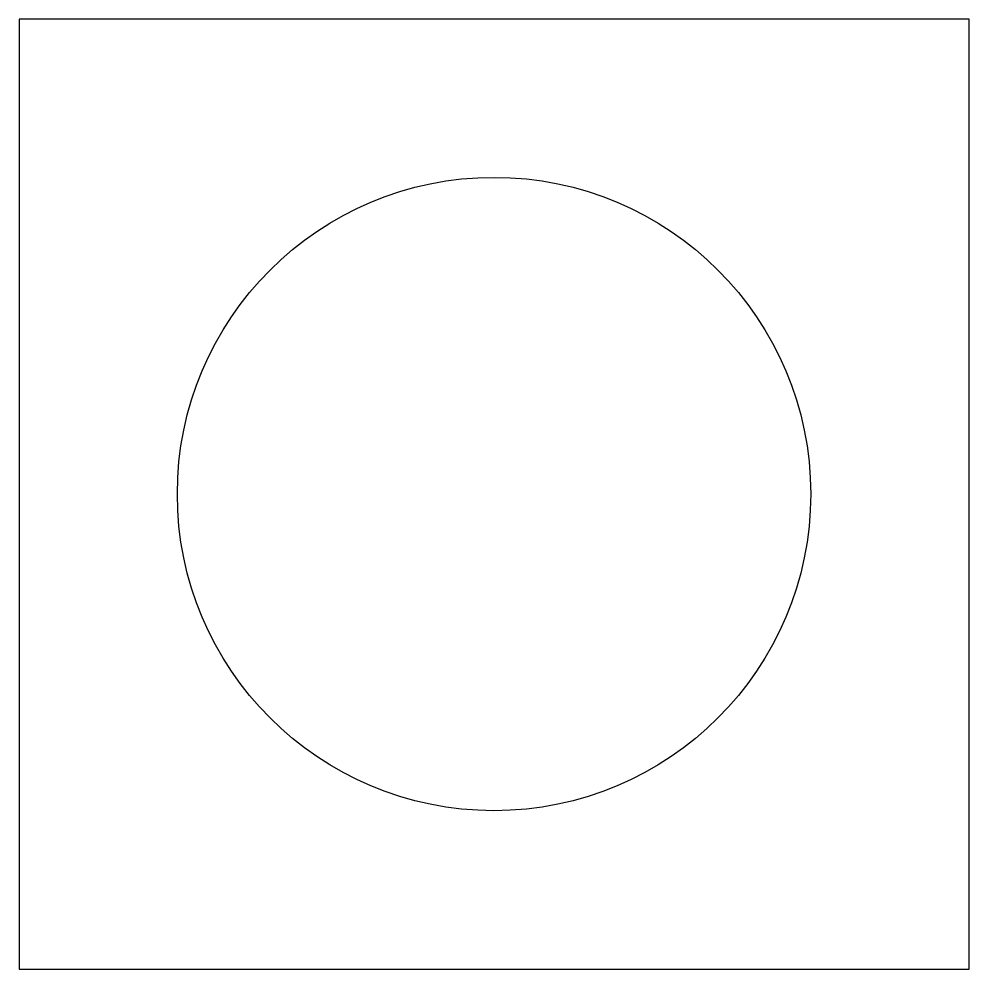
# Model space of a CAD drawing. Header units: metres. Extents: x 0 to 0.6, y 0 to 0.6.
import ezdxf

# ---------------------------------------------------------------- set-up
doc = ezdxf.new("R2010")
doc.units = ezdxf.units.M

msp = doc.modelspace()

# ---------------------------------------------------------------- linework, layer by layer
msp.add_lwpolyline([(0, 0), (0.6, 0), (0.6, 0.6), (0, 0.6)], close=True)
msp.add_circle((0.3, 0.3), 0.2)

doc.saveas('drawing.dxf')
